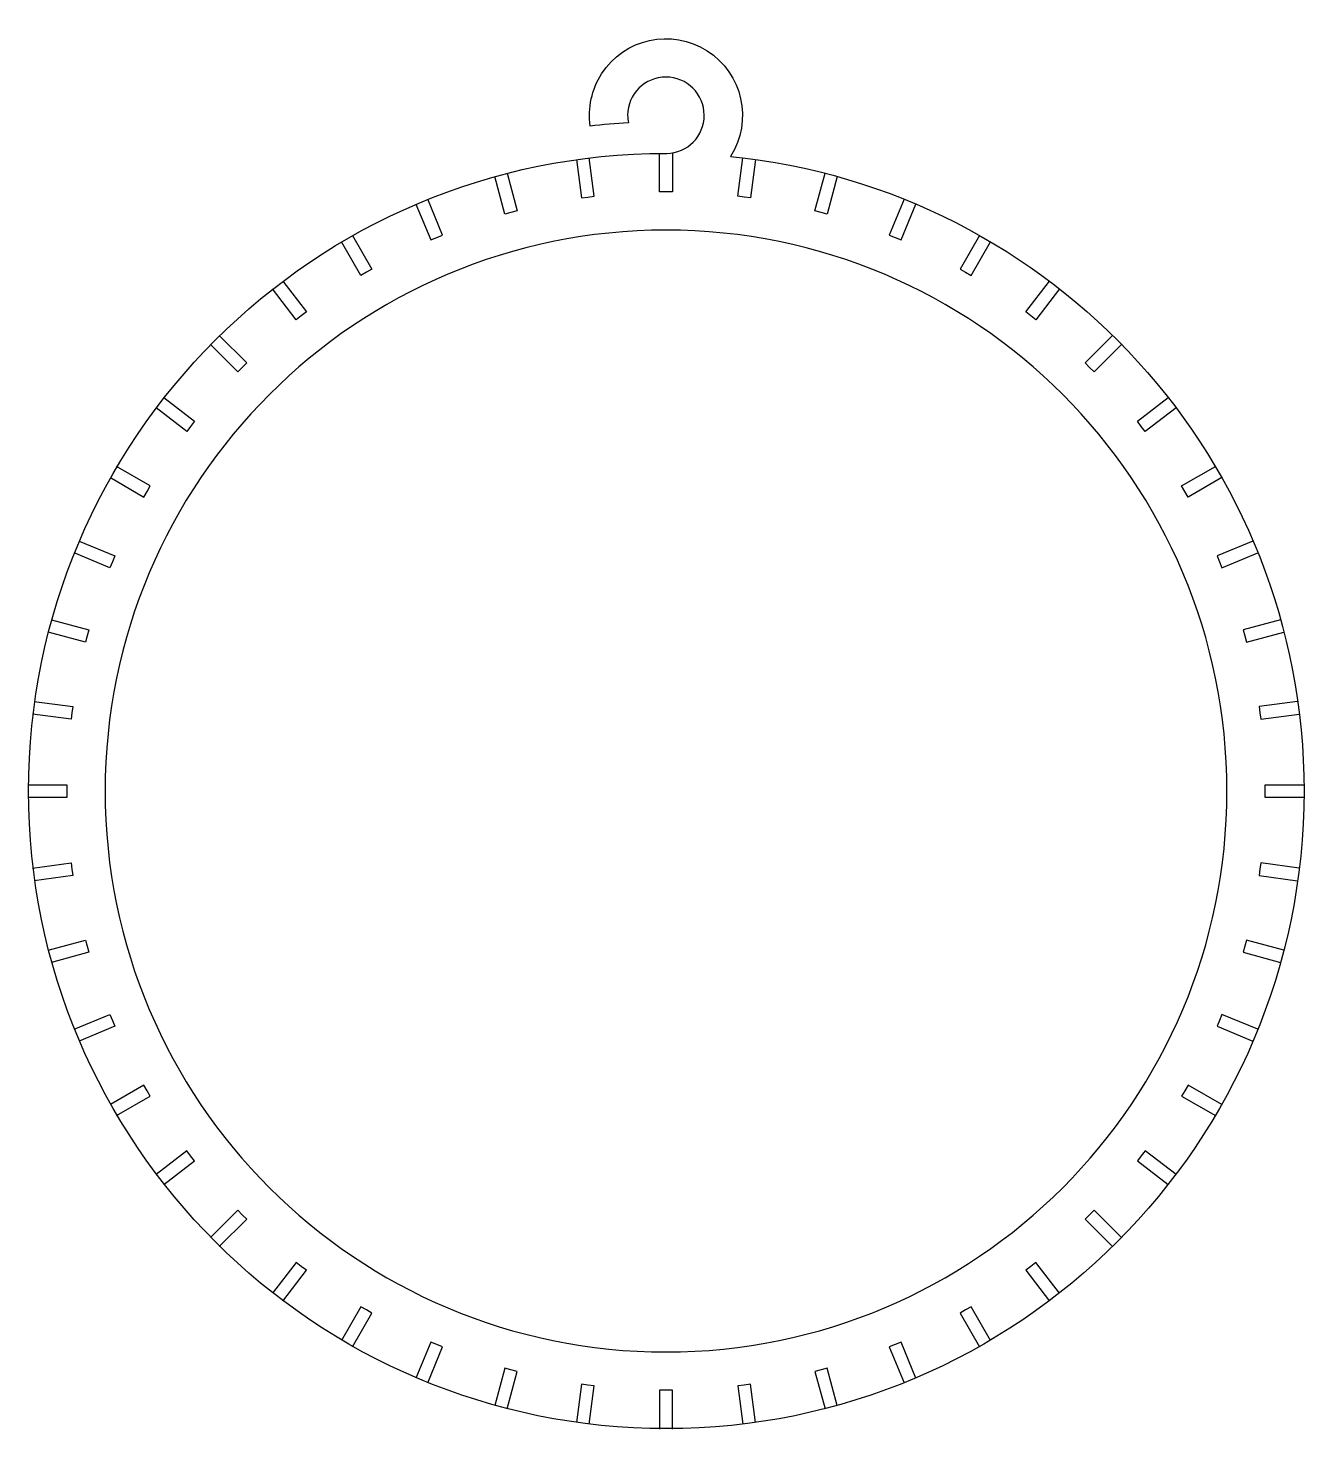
# Model space of a CAD drawing. Extents: x 46 to 146, y 51 to 160.
import ezdxf

# ---------------------------------------------------------------- set-up
doc = ezdxf.new("R2010")
doc.units = 0
doc.header["$MEASUREMENT"] = 0
doc.layers.add('MODELSKETCH_VISIBLE', color=7, linetype='CONTINUOUS')

# ---------------------------------------------------------------- blocks, each defined once
blk = doc.blocks.new('BLOCK_3')
at = {"layer": 'MODELSKETCH_VISIBLE'}
blk.add_lwpolyline([(66.31, 140.47), (68.16, 138.06), (67.76, 137.76), (67.36, 137.45), (65.51, 139.87)], dxfattribs=at)
blk = doc.blocks.new('BLOCK_4')
at = {"layer": 'MODELSKETCH_VISIBLE'}
blk.add_lwpolyline([(71.78, 144.05), (73.3, 141.42), (72.87, 141.17), (72.43, 140.92), (70.91, 143.55)], dxfattribs=at)
blk = doc.blocks.new('BLOCK_5')
at = {"layer": 'MODELSKETCH_VISIBLE'}
blk.add_open_spline([(52.39, 100.5), (52.39, 124.78), (72.07, 144.47), (96.35, 144.47), (120.63, 144.47), (140.31, 124.78), (140.31, 100.5), (140.31, 76.22), (120.63, 56.54), (96.35, 56.54), (72.07, 56.54), (52.39, 76.22), (52.39, 100.5)], degree=3, knots=[0, 0, 0, 0, 1, 1, 1, 2, 2, 2, 3, 3, 3, 4, 4, 4, 4], dxfattribs=at)
blk = doc.blocks.new('BLOCK_6')
at = {"layer": 'MODELSKETCH_VISIBLE'}
blk.add_lwpolyline([(61.34, 136.21), (63.49, 134.06), (63.14, 133.71), (62.79, 133.36), (60.64, 135.5)], dxfattribs=at)
blk = doc.blocks.new('BLOCK_7')
at = {"layer": 'MODELSKETCH_VISIBLE'}
blk.add_lwpolyline([(139.9, 125.07), (137.26, 123.55), (137.01, 123.98), (136.76, 124.42), (139.4, 125.94)], dxfattribs=at)
blk = doc.blocks.new('BLOCK_8')
at = {"layer": 'MODELSKETCH_VISIBLE'}
blk.add_lwpolyline([(146.35, 100), (143.31, 100), (143.31, 100.5), (143.31, 101), (146.35, 101)], dxfattribs=at)
blk = doc.blocks.new('BLOCK_9')
at = {"layer": 'MODELSKETCH_VISIBLE'}
blk.add_lwpolyline([(49.96, 81.83), (52.77, 82.99), (52.96, 82.53), (53.15, 82.07), (50.35, 80.91)], dxfattribs=at)
blk = doc.blocks.new('BLOCK_10')
at = {"layer": 'MODELSKETCH_VISIBLE'}
blk.add_lwpolyline([(47.92, 88.04), (50.86, 88.83), (50.99, 88.35), (51.12, 87.87), (48.18, 87.08)], dxfattribs=at)
blk = doc.blocks.new('BLOCK_11')
at = {"layer": 'MODELSKETCH_VISIBLE'}
blk.add_lwpolyline([(46.71, 94.47), (49.72, 94.87), (49.79, 94.37), (49.85, 93.88), (46.84, 93.48)], dxfattribs=at)
blk = doc.blocks.new('BLOCK_12')
at = {"layer": 'MODELSKETCH_VISIBLE'}
blk.add_lwpolyline([(46.35, 101), (49.39, 101), (49.39, 100.5), (49.39, 100), (46.35, 100)], dxfattribs=at)
blk = doc.blocks.new('BLOCK_13')
at = {"layer": 'MODELSKETCH_VISIBLE'}
blk.add_lwpolyline([(132.05, 135.5), (129.91, 133.36), (129.55, 133.71), (129.2, 134.06), (131.35, 136.21)], dxfattribs=at)
blk = doc.blocks.new('BLOCK_14')
at = {"layer": 'MODELSKETCH_VISIBLE'}
blk.add_lwpolyline([(96.85, 150.5), (96.85, 147.46), (96.35, 147.46), (95.85, 147.46), (95.85, 150.5)], dxfattribs=at)
blk = doc.blocks.new('BLOCK_15')
at = {"layer": 'MODELSKETCH_VISIBLE'}
blk.add_lwpolyline([(120.91, 144.05), (119.39, 141.42), (119.83, 141.17), (120.26, 140.92), (121.78, 143.55)], dxfattribs=at)
blk = doc.blocks.new('BLOCK_16')
at = {"layer": 'MODELSKETCH_VISIBLE'}
blk.add_lwpolyline([(76.75, 146.5), (77.92, 143.7), (78.38, 143.89), (78.84, 144.08), (77.67, 146.89)], dxfattribs=at)
blk = doc.blocks.new('BLOCK_17')
at = {"layer": 'MODELSKETCH_VISIBLE'}
blk.add_lwpolyline([(115.02, 146.89), (113.85, 144.08), (114.32, 143.89), (114.78, 143.7), (115.94, 146.5)], dxfattribs=at)
blk = doc.blocks.new('BLOCK_18')
at = {"layer": 'MODELSKETCH_VISIBLE'}
blk.add_lwpolyline([(52.8, 125.07), (55.43, 123.55), (55.68, 123.98), (55.93, 124.42), (53.29, 125.94)], dxfattribs=at)
blk = doc.blocks.new('BLOCK_19')
at = {"layer": 'MODELSKETCH_VISIBLE'}
blk.add_lwpolyline([(103.37, 150.01), (102.97, 146.99), (102.48, 147.06), (101.98, 147.13), (102.38, 150.14)], dxfattribs=at)
blk = doc.blocks.new('BLOCK_20')
at = {"layer": 'MODELSKETCH_VISIBLE'}
blk.add_lwpolyline([(48.18, 113.93), (51.12, 113.14), (50.99, 112.66), (50.86, 112.17), (47.92, 112.96)], dxfattribs=at)
blk = doc.blocks.new('BLOCK_21')
at = {"layer": 'MODELSKETCH_VISIBLE'}
blk.add_lwpolyline([(56.98, 131.34), (59.39, 129.49), (59.09, 129.09), (58.79, 128.69), (56.38, 130.54)], dxfattribs=at)
blk = doc.blocks.new('BLOCK_22')
at = {"layer": 'MODELSKETCH_VISIBLE'}
blk.add_lwpolyline([(109.77, 148.67), (108.98, 145.73), (108.5, 145.86), (108.02, 145.99), (108.81, 148.93)], dxfattribs=at)
blk = doc.blocks.new('BLOCK_23')
at = {"layer": 'MODELSKETCH_VISIBLE'}
blk.add_lwpolyline([(50.35, 120.1), (53.15, 118.93), (52.96, 118.47), (52.77, 118.01), (49.96, 119.17)], dxfattribs=at)
blk = doc.blocks.new('BLOCK_24')
at = {"layer": 'MODELSKETCH_VISIBLE'}
blk.add_lwpolyline([(83.89, 148.93), (84.67, 145.99), (84.19, 145.86), (83.71, 145.73), (82.92, 148.67)], dxfattribs=at)
blk = doc.blocks.new('BLOCK_25')
at = {"layer": 'MODELSKETCH_VISIBLE'}
blk.add_lwpolyline([(127.18, 139.87), (125.33, 137.45), (124.93, 137.76), (124.54, 138.06), (126.39, 140.47)], dxfattribs=at)
blk = doc.blocks.new('BLOCK_26')
at = {"layer": 'MODELSKETCH_VISIBLE'}
blk.add_lwpolyline([(89.32, 150.01), (89.72, 146.99), (90.22, 147.06), (90.71, 147.13), (90.32, 150.14)], dxfattribs=at)
blk = doc.blocks.new('BLOCK_27')
at = {"layer": 'MODELSKETCH_VISIBLE'}
blk.add_lwpolyline([(136.32, 130.54), (133.91, 128.69), (133.6, 129.09), (133.3, 129.49), (135.71, 131.34)], dxfattribs=at)
blk = doc.blocks.new('BLOCK_28')
at = {"layer": 'MODELSKETCH_VISIBLE'}
blk.add_lwpolyline([(46.84, 107.52), (49.85, 107.13), (49.79, 106.63), (49.72, 106.14), (46.71, 106.53)], dxfattribs=at)
blk = doc.blocks.new('BLOCK_29')
at = {"layer": 'MODELSKETCH_VISIBLE'}
blk.add_lwpolyline([(53.29, 75.07), (55.93, 76.59), (55.68, 77.02), (55.43, 77.45), (52.8, 75.94)], dxfattribs=at)
blk = doc.blocks.new('BLOCK_30')
at = {"layer": 'MODELSKETCH_VISIBLE'}
blk.add_lwpolyline([(56.98, 69.67), (59.39, 71.52), (59.09, 71.91), (58.79, 72.31), (56.38, 70.46)], dxfattribs=at)
blk = doc.blocks.new('BLOCK_31')
at = {"layer": 'MODELSKETCH_VISIBLE'}
blk.add_lwpolyline([(61.34, 64.8), (63.49, 66.94), (63.14, 67.3), (62.79, 67.65), (60.64, 65.5)], dxfattribs=at)
blk = doc.blocks.new('BLOCK_32')
at = {"layer": 'MODELSKETCH_VISIBLE'}
blk.add_lwpolyline([(66.31, 60.53), (68.16, 62.94), (67.76, 63.25), (67.36, 63.55), (65.51, 61.14)], dxfattribs=at)
blk = doc.blocks.new('BLOCK_33')
at = {"layer": 'MODELSKETCH_VISIBLE'}
blk.add_lwpolyline([(71.78, 56.95), (73.3, 59.58), (72.87, 59.83), (72.43, 60.08), (70.91, 57.45)], dxfattribs=at)
blk = doc.blocks.new('BLOCK_34')
at = {"layer": 'MODELSKETCH_VISIBLE'}
blk.add_lwpolyline([(77.67, 54.12), (78.84, 56.93), (78.38, 57.12), (77.92, 57.31), (76.75, 54.5)], dxfattribs=at)
blk = doc.blocks.new('BLOCK_35')
at = {"layer": 'MODELSKETCH_VISIBLE'}
blk.add_lwpolyline([(83.89, 52.08), (84.67, 55.01), (84.19, 55.14), (83.71, 55.27), (82.92, 52.34)], dxfattribs=at)
blk = doc.blocks.new('BLOCK_36')
at = {"layer": 'MODELSKETCH_VISIBLE'}
blk.add_lwpolyline([(90.32, 50.87), (90.71, 53.88), (90.22, 53.94), (89.72, 54.01), (89.32, 51)], dxfattribs=at)
blk = doc.blocks.new('BLOCK_37')
at = {"layer": 'MODELSKETCH_VISIBLE'}
blk.add_lwpolyline([(96.85, 50.5), (96.85, 53.54), (96.35, 53.54), (95.85, 53.54), (95.85, 50.5)], dxfattribs=at)
blk = doc.blocks.new('BLOCK_38')
at = {"layer": 'MODELSKETCH_VISIBLE'}
blk.add_lwpolyline([(103.37, 51), (102.97, 54.01), (102.48, 53.94), (101.98, 53.88), (102.38, 50.87)], dxfattribs=at)
blk = doc.blocks.new('BLOCK_39')
at = {"layer": 'MODELSKETCH_VISIBLE'}
blk.add_lwpolyline([(109.77, 52.34), (108.98, 55.27), (108.5, 55.14), (108.02, 55.01), (108.81, 52.08)], dxfattribs=at)
blk = doc.blocks.new('BLOCK_40')
at = {"layer": 'MODELSKETCH_VISIBLE'}
blk.add_lwpolyline([(115.94, 54.5), (114.78, 57.31), (114.32, 57.12), (113.85, 56.93), (115.02, 54.12)], dxfattribs=at)
blk = doc.blocks.new('BLOCK_41')
at = {"layer": 'MODELSKETCH_VISIBLE'}
blk.add_lwpolyline([(121.78, 57.45), (120.26, 60.08), (119.83, 59.83), (119.39, 59.58), (120.91, 56.95)], dxfattribs=at)
blk = doc.blocks.new('BLOCK_42')
at = {"layer": 'MODELSKETCH_VISIBLE'}
blk.add_lwpolyline([(127.18, 61.14), (125.33, 63.55), (124.93, 63.25), (124.54, 62.94), (126.39, 60.53)], dxfattribs=at)
blk = doc.blocks.new('BLOCK_43')
at = {"layer": 'MODELSKETCH_VISIBLE'}
blk.add_lwpolyline([(132.05, 65.5), (129.91, 67.65), (129.55, 67.3), (129.2, 66.94), (131.35, 64.8)], dxfattribs=at)
blk = doc.blocks.new('BLOCK_44')
at = {"layer": 'MODELSKETCH_VISIBLE'}
blk.add_lwpolyline([(136.32, 70.46), (133.91, 72.31), (133.6, 71.91), (133.3, 71.52), (135.71, 69.67)], dxfattribs=at)
blk = doc.blocks.new('BLOCK_45')
at = {"layer": 'MODELSKETCH_VISIBLE'}
blk.add_lwpolyline([(139.9, 75.94), (137.26, 77.45), (137.01, 77.02), (136.76, 76.59), (139.4, 75.07)], dxfattribs=at)
blk = doc.blocks.new('BLOCK_46')
at = {"layer": 'MODELSKETCH_VISIBLE'}
blk.add_lwpolyline([(142.73, 81.83), (139.92, 82.99), (139.73, 82.53), (139.54, 82.07), (142.35, 80.91)], dxfattribs=at)
blk = doc.blocks.new('BLOCK_47')
at = {"layer": 'MODELSKETCH_VISIBLE'}
blk.add_lwpolyline([(145.85, 107.52), (142.84, 107.13), (142.9, 106.63), (142.97, 106.14), (145.98, 106.53)], dxfattribs=at)
blk = doc.blocks.new('BLOCK_48')
at = {"layer": 'MODELSKETCH_VISIBLE'}
blk.add_lwpolyline([(144.77, 88.04), (141.84, 88.83), (141.71, 88.35), (141.58, 87.87), (144.51, 87.08)], dxfattribs=at)
blk = doc.blocks.new('BLOCK_49')
at = {"layer": 'MODELSKETCH_VISIBLE'}
blk.add_lwpolyline([(144.51, 113.93), (141.58, 113.14), (141.71, 112.66), (141.84, 112.17), (144.77, 112.96)], dxfattribs=at)
blk = doc.blocks.new('BLOCK_50')
at = {"layer": 'MODELSKETCH_VISIBLE'}
blk.add_lwpolyline([(145.98, 94.47), (142.97, 94.87), (142.9, 94.37), (142.84, 93.88), (145.85, 93.48)], dxfattribs=at)
blk = doc.blocks.new('BLOCK_51')
at = {"layer": 'MODELSKETCH_VISIBLE'}
blk.add_lwpolyline([(142.35, 120.1), (139.54, 118.93), (139.73, 118.47), (139.92, 118.01), (142.73, 119.17)], dxfattribs=at)

msp = doc.modelspace()

# ---------------------------------------------------------------- linework, layer by layer
at = {"layer": 'MODELSKETCH_VISIBLE'}
msp.add_open_spline([(101.4, 150.25), (103.18, 153.04), (102.36, 156.75), (99.57, 158.53), (96.78, 160.31), (93.08, 159.5), (91.29, 156.71), (90.52, 155.5), (90.21, 154.05), (90.41, 152.63), (90.41, 152.63), (90.41, 152.63), (90.41, 152.63), (91.39, 152.74), (92.41, 152.83), (93.4, 152.88), (93.4, 152.88), (93.4, 152.88), (93.4, 152.88), (93.36, 153.08), (93.34, 153.28), (93.34, 153.48), (93.34, 153.48), (93.34, 153.48), (93.34, 153.48), (93.34, 155.13), (94.69, 156.47), (96.34, 156.47), (98, 156.47), (99.34, 155.13), (99.34, 153.48), (99.35, 151.84), (98.04, 150.5), (96.4, 150.49), (96.39, 150.49), (96.38, 150.49), (96.37, 150.49), (68.76, 150.49), (46.39, 128.11), (46.39, 100.51), (46.39, 72.91), (68.77, 50.53), (96.37, 50.53), (123.97, 50.53), (146.35, 72.91), (146.35, 100.51), (146.35, 126.42), (126.63, 147.73), (101.39, 150.25), (101.39, 150.25), (101.4, 150.25), (101.4, 150.25)], degree=3, knots=[0, 0, 0, 0, 1, 1, 1, 2, 2, 2, 3, 3, 3, 4, 4, 4, 5, 5, 5, 6, 6, 6, 7, 7, 7, 8, 8, 8, 9, 9, 9, 10, 10, 10, 11, 11, 11, 12, 12, 12, 13, 13, 13, 14, 14, 14, 15, 15, 15, 16, 16, 16, 17, 17, 17, 17], dxfattribs=at)

# ---------------------------------------------------------------- block references
for name in ['BLOCK_14', 'BLOCK_26', 'BLOCK_19', 'BLOCK_24', 'BLOCK_22', 'BLOCK_16', 'BLOCK_17', 'BLOCK_5', 'BLOCK_4', 'BLOCK_15', 'BLOCK_3', 'BLOCK_25', 'BLOCK_6', 'BLOCK_13', 'BLOCK_21', 'BLOCK_27', 'BLOCK_18', 'BLOCK_7', 'BLOCK_23', 'BLOCK_51', 'BLOCK_20', 'BLOCK_49', 'BLOCK_28', 'BLOCK_47', 'BLOCK_12', 'BLOCK_8', 'BLOCK_11', 'BLOCK_50', 'BLOCK_10', 'BLOCK_48', 'BLOCK_9', 'BLOCK_46', 'BLOCK_29', 'BLOCK_45', 'BLOCK_30', 'BLOCK_44', 'BLOCK_31', 'BLOCK_43', 'BLOCK_32', 'BLOCK_42', 'BLOCK_33', 'BLOCK_41', 'BLOCK_34', 'BLOCK_40', 'BLOCK_35', 'BLOCK_39', 'BLOCK_36', 'BLOCK_38', 'BLOCK_37']:
    msp.add_blockref(name, (0, 0), dxfattribs=at)

doc.saveas('drawing.dxf')
